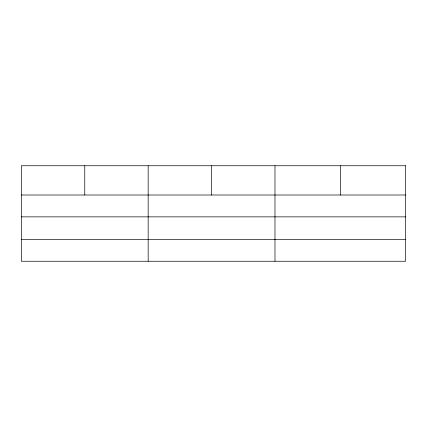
<?xml version="1.0" encoding="UTF-8"?>
<svg xmlns="http://www.w3.org/2000/svg" width="427" height="427" viewBox="0 0 427 427"><rect width="100%" height="100%" fill="white"/><g stroke="black" fill="none" stroke-linecap="round" stroke-linejoin="round"><path stroke-width="0.64" d="M21.35 195.006L405.65 195.006M21.35 216.868L405.65 216.868M21.35 239.392L405.65 239.392M340.319 165.745L340.319 195.006M274.988 165.745L274.988 261.255M211.578 165.745L211.578 195.006M148.169 165.745L148.169 261.255M84.76 165.745L84.76 195.006M405.65 165.745L21.35 165.745L21.35 261.255L405.65 261.255L405.65 165.745"/></g></svg>
